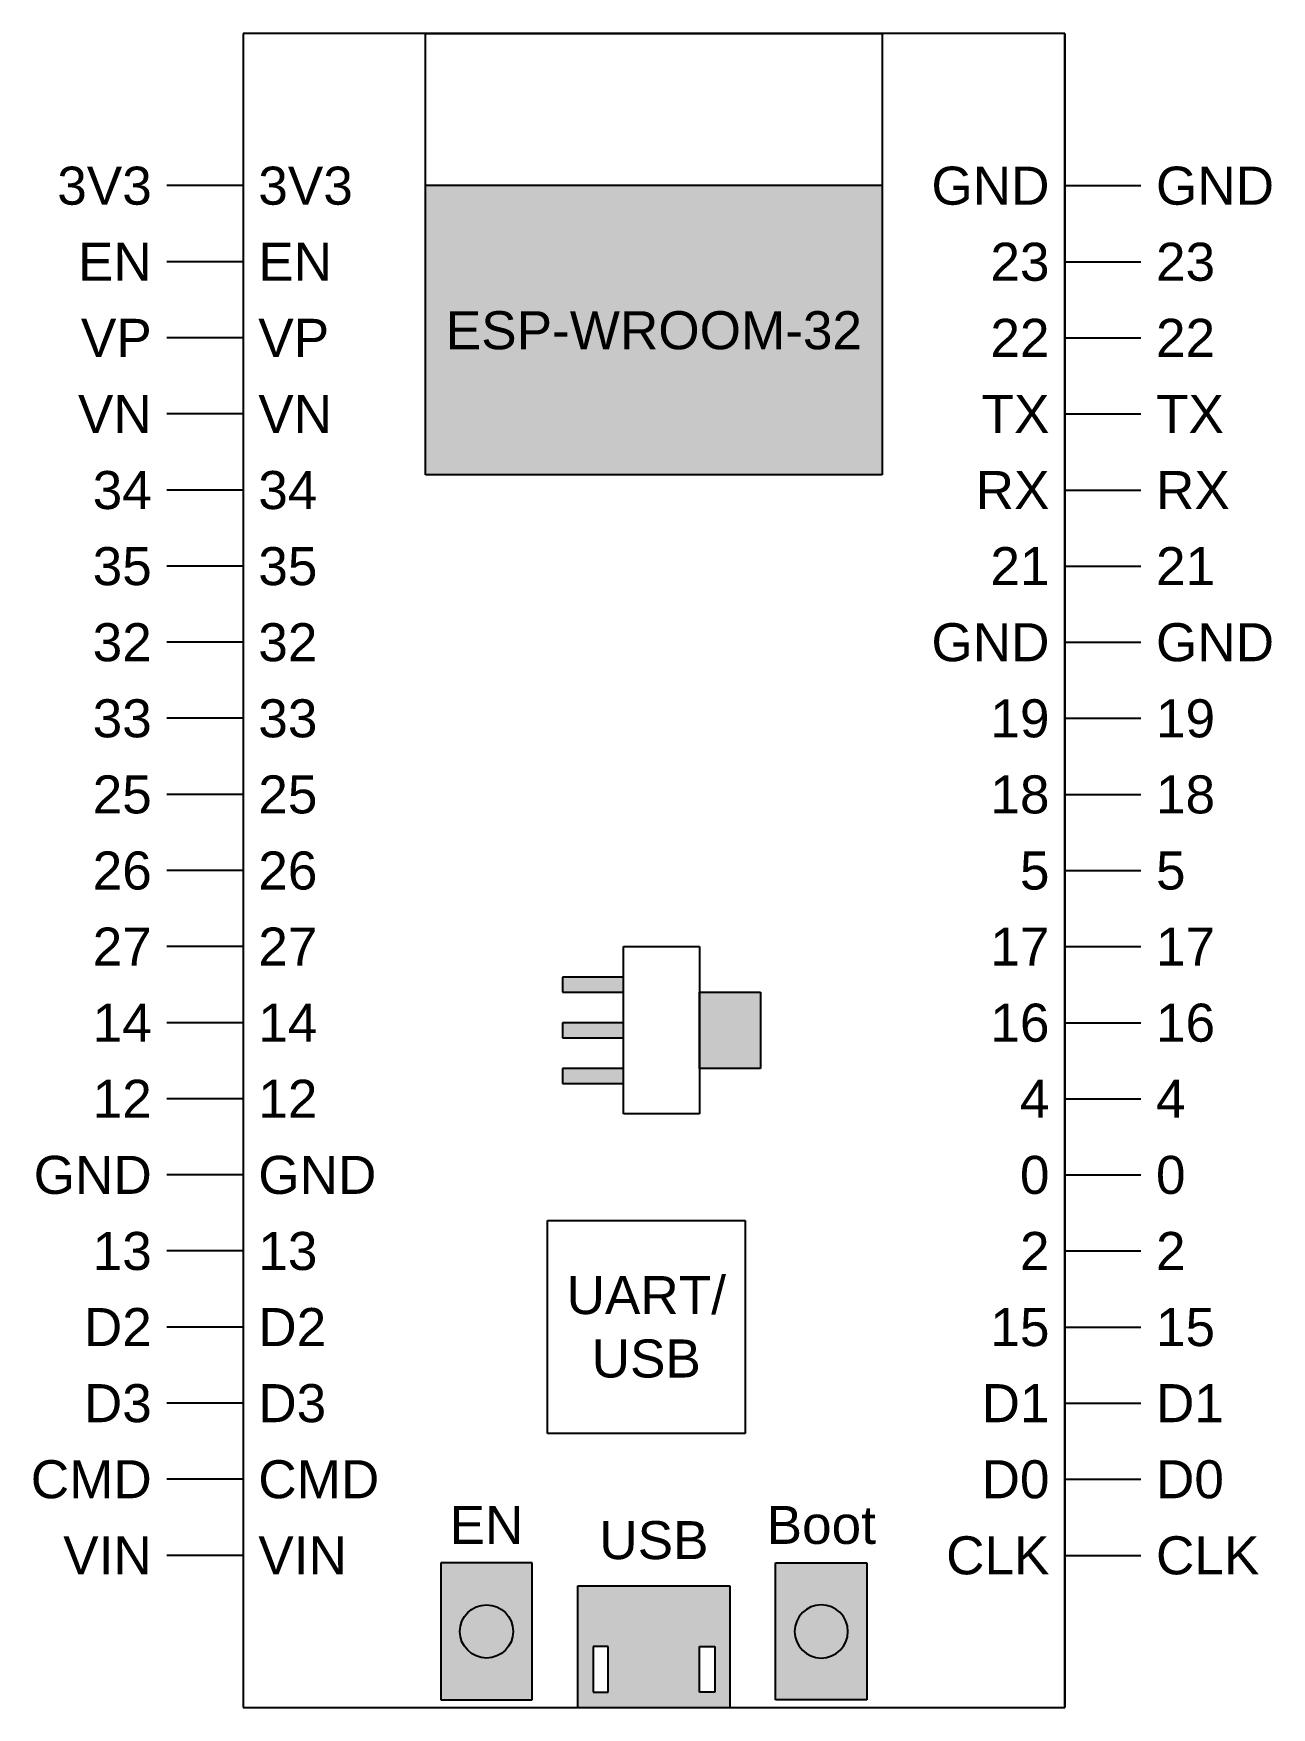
# Model space of a CAD drawing. Header units: millimetres. Extents: x -14 to 68, y 0 to 110.
import ezdxf
from ezdxf.enums import TextEntityAlignment as Align

# ---------------------------------------------------------------- set-up
doc = ezdxf.new("R2010")
doc.units = ezdxf.units.MM
doc.layers.get('0').update_dxf_attribs({"lineweight": 25})
doc.styles.add('textstyle11', font='')
doc.styles.add('textstyle12', font='')
doc.styles.add('textstyle13', font='')
doc.styles.add('textstyle14', font='')
doc.styles.add('textstyle15', font='')
doc.styles.add('textstyle16', font='')
doc.styles.add('textstyle17', font='')
doc.styles.add('textstyle18', font='')
doc.styles.add('textstyle19', font='')
doc.styles.add('textstyle20', font='')
doc.styles.add('textstyle21', font='')
doc.styles.add('textstyle22', font='')
doc.styles.add('textstyle23', font='')
doc.styles.add('textstyle24', font='')
doc.styles.add('textstyle25', font='')
doc.styles.add('textstyle26', font='')
doc.styles.add('textstyle27', font='')
doc.styles.add('textstyle28', font='')
doc.styles.add('textstyle29', font='')
doc.styles.add('textstyle30', font='')
doc.styles.add('textstyle31', font='')
doc.styles.add('textstyle32', font='')
doc.styles.add('textstyle33', font='')
doc.styles.add('textstyle34', font='')
doc.styles.add('textstyle35', font='')
doc.styles.add('textstyle36', font='')
doc.styles.add('textstyle37', font='')
doc.styles.add('textstyle38', font='')
doc.styles.add('textstyle39', font='')
doc.styles.add('textstyle40', font='')
doc.styles.add('textstyle41', font='')
doc.styles.add('textstyle42', font='')
doc.styles.add('textstyle43', font='')
doc.styles.add('textstyle44', font='')
doc.styles.add('textstyle45', font='')
doc.styles.add('textstyle46', font='')
doc.styles.add('textstyle47', font='')
doc.styles.add('textstyle48', font='')
doc.styles.add('textstyle49', font='')
doc.styles.add('textstyle50', font='')
doc.styles.add('textstyle51', font='')
doc.styles.add('textstyle52', font='')
doc.styles.add('textstyle53', font='')
doc.styles.add('textstyle54', font='')
doc.styles.add('textstyle55', font='')
doc.styles.add('textstyle56', font='')
doc.styles.add('textstyle57', font='')
doc.styles.add('textstyle58', font='')
doc.styles.add('textstyle59', font='')
doc.styles.add('textstyle60', font='')
doc.styles.add('textstyle61', font='')
doc.styles.add('textstyle62', font='')
doc.styles.add('textstyle63', font='')
doc.styles.add('textstyle64', font='')
doc.styles.add('textstyle65', font='')
doc.styles.add('textstyle66', font='')
doc.styles.add('textstyle67', font='')
doc.styles.add('textstyle68', font='')
doc.styles.add('textstyle69', font='')
doc.styles.add('textstyle70', font='')
doc.styles.add('textstyle71', font='')
doc.styles.add('textstyle72', font='')
doc.styles.add('textstyle73', font='')
doc.styles.add('textstyle74', font='')
doc.styles.add('textstyle75', font='')
doc.styles.add('textstyle76', font='')
doc.styles.add('textstyle77', font='')
doc.styles.add('textstyle78', font='')
doc.styles.add('textstyle79', font='')
doc.styles.add('textstyle80', font='')
doc.styles.add('textstyle81', font='')
doc.styles.add('textstyle82', font='')
doc.styles.add('textstyle83', font='')
doc.styles.add('textstyle84', font='')
doc.styles.add('textstyle85', font='')
doc.styles.add('textstyle86', font='')
doc.styles.add('textstyle87', font='')
doc.styles.add('textstyle88', font='')
doc.styles.add('textstyle89', font='')
doc.styles.add('textstyle90', font='')
doc.styles.add('textstyle91', font='')
doc.styles.get('textstyle11').set_extended_font_data('Arial')
doc.styles.get('textstyle12').set_extended_font_data('Arial')
doc.styles.get('textstyle13').set_extended_font_data('Arial')
doc.styles.get('textstyle14').set_extended_font_data('Arial')
doc.styles.get('textstyle15').set_extended_font_data('Arial')
doc.styles.get('textstyle16').set_extended_font_data('Arial')
doc.styles.get('textstyle17').set_extended_font_data('Arial')
doc.styles.get('textstyle18').set_extended_font_data('Arial')
doc.styles.get('textstyle19').set_extended_font_data('Arial')
doc.styles.get('textstyle20').set_extended_font_data('Arial')
doc.styles.get('textstyle21').set_extended_font_data('Arial')
doc.styles.get('textstyle22').set_extended_font_data('Arial')
doc.styles.get('textstyle23').set_extended_font_data('Arial')
doc.styles.get('textstyle24').set_extended_font_data('Arial')
doc.styles.get('textstyle25').set_extended_font_data('Arial')
doc.styles.get('textstyle26').set_extended_font_data('Arial')
doc.styles.get('textstyle27').set_extended_font_data('Arial')
doc.styles.get('textstyle28').set_extended_font_data('Arial')
doc.styles.get('textstyle29').set_extended_font_data('Arial')
doc.styles.get('textstyle30').set_extended_font_data('Arial')
doc.styles.get('textstyle31').set_extended_font_data('Arial')
doc.styles.get('textstyle32').set_extended_font_data('Arial')
doc.styles.get('textstyle33').set_extended_font_data('Arial')
doc.styles.get('textstyle34').set_extended_font_data('Arial')
doc.styles.get('textstyle35').set_extended_font_data('Arial')
doc.styles.get('textstyle36').set_extended_font_data('Arial')
doc.styles.get('textstyle37').set_extended_font_data('Arial')
doc.styles.get('textstyle38').set_extended_font_data('Arial')
doc.styles.get('textstyle39').set_extended_font_data('Arial')
doc.styles.get('textstyle40').set_extended_font_data('Arial')
doc.styles.get('textstyle41').set_extended_font_data('Arial')
doc.styles.get('textstyle42').set_extended_font_data('Arial')
doc.styles.get('textstyle43').set_extended_font_data('Arial')
doc.styles.get('textstyle44').set_extended_font_data('Arial')
doc.styles.get('textstyle45').set_extended_font_data('Arial')
doc.styles.get('textstyle46').set_extended_font_data('Arial')
doc.styles.get('textstyle47').set_extended_font_data('Arial')
doc.styles.get('textstyle48').set_extended_font_data('Arial')
doc.styles.get('textstyle49').set_extended_font_data('Arial')
doc.styles.get('textstyle50').set_extended_font_data('Arial')
doc.styles.get('textstyle51').set_extended_font_data('Arial')
doc.styles.get('textstyle52').set_extended_font_data('Arial')
doc.styles.get('textstyle53').set_extended_font_data('Arial')
doc.styles.get('textstyle54').set_extended_font_data('Arial')
doc.styles.get('textstyle55').set_extended_font_data('Arial')
doc.styles.get('textstyle56').set_extended_font_data('Arial')
doc.styles.get('textstyle57').set_extended_font_data('Arial')
doc.styles.get('textstyle58').set_extended_font_data('Arial')
doc.styles.get('textstyle59').set_extended_font_data('Arial')
doc.styles.get('textstyle60').set_extended_font_data('Arial')
doc.styles.get('textstyle61').set_extended_font_data('Arial')
doc.styles.get('textstyle62').set_extended_font_data('Arial')
doc.styles.get('textstyle63').set_extended_font_data('Arial')
doc.styles.get('textstyle64').set_extended_font_data('Arial')
doc.styles.get('textstyle65').set_extended_font_data('Arial')
doc.styles.get('textstyle66').set_extended_font_data('Arial')
doc.styles.get('textstyle67').set_extended_font_data('Arial')
doc.styles.get('textstyle68').set_extended_font_data('Arial')
doc.styles.get('textstyle69').set_extended_font_data('Arial')
doc.styles.get('textstyle70').set_extended_font_data('Arial')
doc.styles.get('textstyle71').set_extended_font_data('Arial')
doc.styles.get('textstyle72').set_extended_font_data('Arial')
doc.styles.get('textstyle73').set_extended_font_data('Arial')
doc.styles.get('textstyle74').set_extended_font_data('Arial')
doc.styles.get('textstyle75').set_extended_font_data('Arial')
doc.styles.get('textstyle76').set_extended_font_data('Arial')
doc.styles.get('textstyle77').set_extended_font_data('Arial')
doc.styles.get('textstyle78').set_extended_font_data('Arial')
doc.styles.get('textstyle79').set_extended_font_data('Arial')
doc.styles.get('textstyle80').set_extended_font_data('Arial')
doc.styles.get('textstyle81').set_extended_font_data('Arial')
doc.styles.get('textstyle82').set_extended_font_data('Arial')
doc.styles.get('textstyle83').set_extended_font_data('Arial')
doc.styles.get('textstyle84').set_extended_font_data('Arial')
doc.styles.get('textstyle85').set_extended_font_data('Arial')
doc.styles.get('textstyle86').set_extended_font_data('Arial')
doc.styles.get('textstyle87').set_extended_font_data('Arial')
doc.styles.get('textstyle88').set_extended_font_data('Arial')
doc.styles.get('textstyle89').set_extended_font_data('Arial')
doc.styles.get('textstyle90').set_extended_font_data('Arial')
doc.styles.get('textstyle91').set_extended_font_data('Arial')

# ---------------------------------------------------------------- blocks, each defined once
blk = doc.blocks.new('pushbutton_topview')
at = {"true_color": 0xc0c0c0}
h = blk.add_hatch(color=9, dxfattribs=at)
h.paths.add_polyline_path([(-3, 4.5), (-3, -4.5), (3, -4.5), (3, 4.5)], flags=0)
edge = h.paths.add_edge_path(flags=0)
edge.add_arc((0, 0), 1.75, 0, 360)
at = {"true_color": 0x000000}
h = blk.add_hatch(color=18, dxfattribs=at)
edge = h.paths.add_edge_path(flags=0)
edge.add_arc((0, 0), 1.75, 0, 360)
at = {"color": 9, "true_color": 0xc0c0c0}
for p, q in [((3, 4.5), (-3, 4.5)), ((-3, 4.5), (-3, -4.5)), ((3, -4.5), (3, 4.5)), ((-3, -4.5), (3, -4.5))]:
    blk.add_line(p, q, dxfattribs=at)
at = {"color": 18, "true_color": 0x000000}
blk.add_circle((0, 0), 1.75, dxfattribs=at)

msp = doc.modelspace()

# ---------------------------------------------------------------- hatches: boundary and pattern name
at = {"true_color": 0xc0c0c0}
for points in [[(42, 100), (42, 81), (12, 81), (12, 100)], [(25, 48), (21, 48), (21, 47), (25, 47)], [(30, 42), (30, 47), (34, 47), (34, 42)], [(25, 45), (21, 45), (21, 44), (25, 44)], [(25, 42), (21, 42), (21, 41), (25, 41)]]:
    msp.add_hatch(color=9, dxfattribs=at).paths.add_polyline_path(points, flags=0)
h = msp.add_hatch(color=9, dxfattribs=at)
h.paths.add_polyline_path([(31, 1), (30, 1), (30, 4), (31, 4)], flags=0)
h.paths.add_polyline_path([(22, 8), (32, 8), (32, 0), (22, 0)], flags=0)
h.paths.add_polyline_path([(23, 4), (23, 1), (24, 1), (24, 4)], flags=0)

# ---------------------------------------------------------------- linework, layer by layer
for p, q in [((54, 110), (0, 110)), ((0, 110), (0, 0)), ((12, 110), (42, 110)), ((12, 100), (12, 110)), ((42, 110), (42, 100)), ((54, 0), (54, 110)), ((54, 110), (54, 0)), ((0, 100), (-5, 100)), ((42, 100), (12, 100)), ((12, 81), (12, 100)), ((42, 100), (42, 81)), ((54, 100), (59, 100)), ((0, 95), (-5, 95)), ((54, 95), (59, 95)), ((0, 90), (-5, 90)), ((54, 90), (59, 90)), ((0, 85), (-5, 85)), ((54, 85), (59, 85)), ((42, 81), (12, 81)), ((0, 80), (-5, 80)), ((54, 80), (59, 80)), ((0, 75), (-5, 75)), ((54, 75), (59, 75)), ((0, 70), (-5, 70)), ((54, 70), (59, 70)), ((0, 65), (-5, 65)), ((54, 65), (59, 65)), ((0, 60), (-5, 60)), ((54, 60), (59, 60)), ((0, 55), (-5, 55)), ((54, 55), (59, 55)), ((0, 50), (-5, 50)), ((25, 50), (30, 50)), ((25, 39), (25, 50)), ((30, 50), (30, 39)), ((54, 50), (59, 50)), ((0, 45), (-5, 45)), ((54, 45), (59, 45)), ((0, 40), (-5, 40)), ((54, 40), (59, 40)), ((30, 39), (25, 39)), ((0, 35), (-5, 35)), ((54, 35), (59, 35)), ((20, 32), (33, 32)), ((20, 18), (20, 32)), ((33, 32), (33, 18)), ((0, 30), (-5, 30)), ((54, 30), (59, 30)), ((0, 25), (-5, 25)), ((54, 25), (59, 25)), ((0, 20), (-5, 20)), ((54, 20), (59, 20)), ((33, 18), (20, 18)), ((0, 15), (-5, 15)), ((54, 15), (59, 15)), ((0, 10), (-5, 10)), ((54, 10), (59, 10)), ((0, 0), (54, 0))]:
    msp.add_line(p, q)
at = {"color": 9, "true_color": 0xc0c0c0}
for p, q in [((21, 48), (21, 47)), ((25, 48), (21, 48)), ((25, 47), (25, 48)), ((21, 47), (25, 47)), ((30, 47), (34, 47)), ((30, 42), (30, 47)), ((34, 47), (34, 42)), ((25, 45), (21, 45)), ((21, 45), (21, 44)), ((21, 44), (25, 44)), ((25, 44), (25, 45)), ((25, 42), (21, 42)), ((21, 42), (21, 41)), ((25, 41), (25, 42)), ((34, 42), (30, 42)), ((21, 41), (25, 41)), ((22, 0), (22, 8)), ((22, 8), (32, 8)), ((32, 8), (32, 0)), ((24, 4), (23, 4)), ((23, 4), (23, 1)), ((24, 1), (24, 4)), ((30, 1), (30, 4)), ((30, 4), (31, 4)), ((31, 4), (31, 1)), ((22, 0), (32, 0)), ((23, 1), (24, 1)), ((31, 1), (30, 1))]:
    msp.add_line(p, q, dxfattribs=at)

# ---------------------------------------------------------------- block references
msp.add_blockref('pushbutton_topview', (16, 5))
at = {"yscale": -1, "rotation": 180}
msp.add_blockref('pushbutton_topview', (38, 5), dxfattribs=at)

# ---------------------------------------------------------------- texts
for s, style, p in [('3V3', 'textstyle32', (1, 100)), ('EN', 'textstyle33', (1, 95)), ('VP', 'textstyle30', (1, 90)), ('VN', 'textstyle31', (1, 85)), ('34', 'textstyle36', (1, 80)), ('35', 'textstyle37', (1, 75)), ('32', 'textstyle34', (1, 70)), ('33', 'textstyle35', (1, 65)), ('25', 'textstyle13', (1, 60)), ('26', 'textstyle14', (1, 55)), ('27', 'textstyle23', (1, 50)), ('14', 'textstyle11', (1, 45)), ('12', 'textstyle12', (1, 40)), ('GND', 'textstyle17', (1, 35)), ('13', 'textstyle18', (1, 30)), ('D2', 'textstyle15', (1, 25)), ('D3', 'textstyle16', (1, 20)), ('CMD', 'textstyle19', (1, 15)), ('VIN', 'textstyle20', (1, 10))]:
    msp.add_text(s, height=2.5, dxfattribs=dict(style=style)).set_placement(p, align=Align.MIDDLE_LEFT)
for s, style, p in [('GND', 'textstyle25', (53, 100)), ('23', 'textstyle28', (53, 95)), ('22', 'textstyle29', (53, 90)), ('TX', 'textstyle26', (53, 85)), ('RX', 'textstyle21', (53, 80)), ('21', 'textstyle24', (53, 75)), ('GND', 'textstyle27', (53, 70)), ('19', 'textstyle22', (53, 65)), ('18', 'textstyle48', (53, 60)), ('5', 'textstyle47', (53, 55)), ('17', 'textstyle40', (53, 50)), ('16', 'textstyle46', (53, 45)), ('4', 'textstyle45', (53, 40)), ('0', 'textstyle44', (53, 35)), ('2', 'textstyle43', (53, 30)), ('15', 'textstyle42', (53, 25)), ('D1', 'textstyle41', (53, 20)), ('D0', 'textstyle39', (53, 15)), ('CLK', 'textstyle38', (53, 10))]:
    msp.add_text(s, height=2.5, dxfattribs=dict(style=style)).set_placement(p, align=Align.MIDDLE_RIGHT)
at = {"style": 'textstyle52'}
msp.add_text('ESP-WROOM-32', height=2.5, dxfattribs=at).set_placement((27, 90.5), align=Align.MIDDLE_CENTER)
for s, style, p in [('EN', 'textstyle49', (16, 10)), ('Boot', 'textstyle50', (38, 10)), ('USB', 'textstyle51', (27, 9))]:
    msp.add_text(s, height=2.5, dxfattribs=dict(style=style)).set_placement(p, align=Align.BOTTOM_CENTER)
at = {"insert": (26.5, 25), "char_height": 2.5, "attachment_point": 5, "style": 'textstyle53'}
msp.add_mtext('UART/\\PUSB', dxfattribs=at)
at = {"style": 'textstyle75'}
msp.add_attdef('3V3', text='+3.3V', height=2.5, rotation=360, dxfattribs=at).set_placement((-6, 100), align=Align.MIDDLE_RIGHT)
for tag, text, style, p in [('GND', 'GND', 'textstyle67', (60, 100)), ('23', 'GPIO23', 'textstyle68', (60, 95)), ('22', 'GPIO22', 'textstyle63', (60, 90)), ('TX', 'GPIO1', 'textstyle66', (60, 85)), ('RX', 'GPIO3', 'textstyle69', (60, 80)), ('21', 'GPIO21', 'textstyle64', (60, 75)), ('GND', 'GND', 'textstyle59', (60, 70)), ('19', 'GPIO19', 'textstyle62', (60, 65)), ('18', 'GPIO18', 'textstyle65', (60, 60)), ('5', 'GPIO5', 'textstyle60', (60, 55)), ('17', 'GPIO17', 'textstyle55', (60, 50)), ('16', 'GPIO16', 'textstyle58', (60, 45)), ('4', 'GPIO4', 'textstyle61', (60, 40)), ('0', 'GPIO0', 'textstyle71', (60, 35)), ('2', 'GPIO2', 'textstyle70', (60, 30)), ('15', 'GPIO15', 'textstyle54', (60, 25)), ('D1', 'GPIO8', 'textstyle74', (60, 20)), ('D0', 'GPIO7', 'textstyle73', (60, 15)), ('CLK', 'GPIO6', 'textstyle72', (60, 10))]:
    msp.add_attdef(tag, text=text, height=2.5, rotation=360, dxfattribs=dict(style=style)).set_placement(p, align=Align.MIDDLE_LEFT)
for tag, text, style, p in [('EN', 'EN', 'textstyle78', (-6, 95)), ('VP', 'GPIO36', 'textstyle79', (-6, 90)), ('VN', 'GPIO39', 'textstyle76', (-6, 85)), ('34', 'GPIO34', 'textstyle77', (-6, 80)), ('35', 'GPIO35', 'textstyle82', (-6, 75)), ('32', 'GPIO32', 'textstyle83', (-6, 70)), ('33', 'GPIO33', 'textstyle80', (-6, 65)), ('25', 'GPIO25', 'textstyle81', (-6, 60)), ('26', 'GPIO26', 'textstyle86', (-6, 55)), ('27', 'GPIO27', 'textstyle87', (-6, 50)), ('14', 'GPIO14', 'textstyle84', (-6, 45)), ('12', 'GPIO12', 'textstyle85', (-6, 40)), ('GND', 'GND', 'textstyle90', (-6, 35)), ('13', 'GPIO13', 'textstyle91', (-6, 30)), ('D2', 'GPIO9', 'textstyle88', (-6, 25)), ('D3', 'GPIO10', 'textstyle89', (-6, 20)), ('CMD', 'GPIO11', 'textstyle56', (-6, 15)), ('VIN', 'VIN', 'textstyle57', (-6, 10))]:
    msp.add_attdef(tag, text=text, height=2.5, dxfattribs=dict(style=style)).set_placement(p, align=Align.MIDDLE_RIGHT)

doc.saveas('drawing.dxf')
